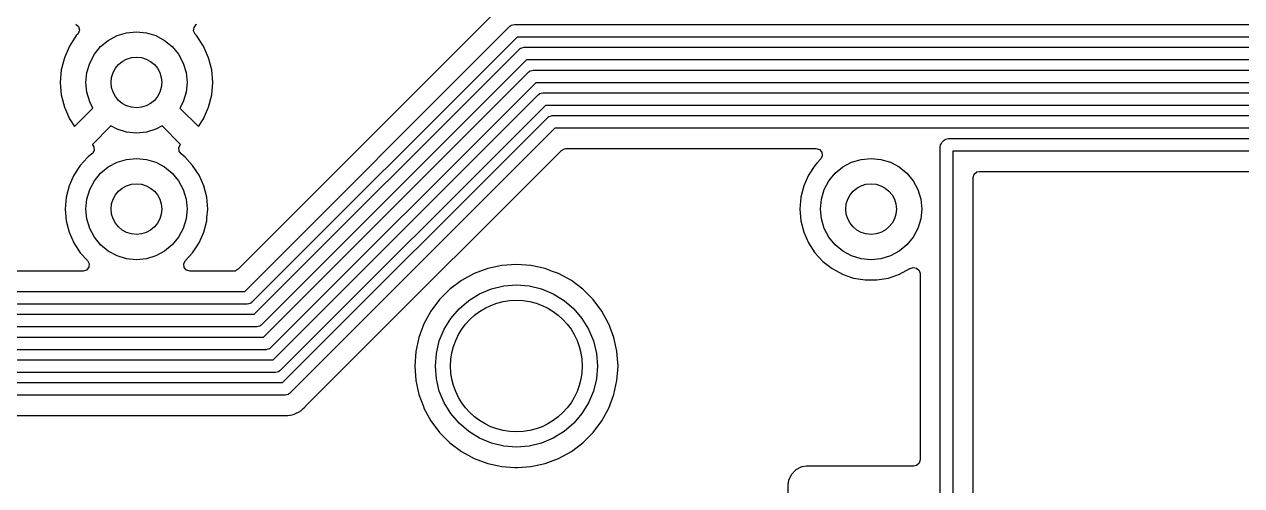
# Model space of a CAD drawing. Extents: x 0.79 to 7.48, y -4.92 to -0.79.
# Drawn here: x 5.238 to 6.184, y -1.652 to -1.293 of the extents above; entities that cross this region are included whole.
import ezdxf

# ---------------------------------------------------------------- set-up
doc = ezdxf.new("R2010")
doc.units = 0
doc.header["$MEASUREMENT"] = 0
doc.layers.add('BLACK', color=7, linetype='CONTINUOUS')

msp = doc.modelspace()

# ---------------------------------------------------------------- linework, layer by layer
at = {"layer": 'BLACK', "linetype": 'CONTINUOUS'}
for p, q in [((5.60233, -1.28534), (5.40379, -1.48388)), ((5.27778, -1.29332), (5.27978, -1.29521)), ((5.27978, -1.29521), (5.28044, -1.29788)), ((5.36924, -1.29851), (5.36955, -1.29578)), ((5.36955, -1.29578), (5.37128, -1.29365)), ((5.37128, -1.29365), (5.37183, -1.29332)), ((5.40889, -1.50108), (5.61502, -1.29495)), ((5.61502, -1.29495), (5.61573, -1.29442)), ((5.61573, -1.29442), (5.61584, -1.29429)), ((5.61584, -1.29429), (5.61595, -1.29425)), ((5.61595, -1.29425), (5.61615, -1.29411)), ((5.61615, -1.29411), (5.61734, -1.29385)), ((5.61734, -1.29385), (5.6185, -1.2935)), ((5.6185, -1.2935), (6.84261, -1.2935)), ((5.27804, -1.30219), (5.27269, -1.31038)), ((5.27915, -1.30098), (5.27804, -1.30219)), ((5.27804, -1.30219), (5.27804, -1.30219)), ((5.27955, -1.30049), (5.27915, -1.30098)), ((5.28044, -1.29788), (5.27955, -1.30049)), ((5.30293, -1.30585), (5.30974, -1.30221)), ((5.30974, -1.30221), (5.31712, -1.29997)), ((5.31712, -1.29997), (5.3248, -1.29921)), ((5.3248, -1.29921), (5.33248, -1.29997)), ((5.33248, -1.29997), (5.33987, -1.30221)), ((5.33987, -1.30221), (5.34668, -1.30585)), ((5.37045, -1.30098), (5.36924, -1.29851)), ((5.37157, -1.30219), (5.37045, -1.30098)), ((5.37692, -1.31038), (5.37157, -1.30219)), ((5.62054, -1.30335), (5.41441, -1.50948)), ((6.84465, -1.30335), (5.62054, -1.30335)), ((5.27269, -1.31038), (5.26876, -1.31934)), ((5.29207, -1.31671), (5.29696, -1.31074)), ((5.29696, -1.31074), (5.30293, -1.30585)), ((5.34668, -1.30585), (5.35264, -1.31074)), ((5.35264, -1.31074), (5.35754, -1.31671)), ((5.38085, -1.31934), (5.37692, -1.31038)), ((5.41623, -1.5188), (5.62236, -1.31266)), ((5.62236, -1.31266), (5.62307, -1.31214)), ((5.62307, -1.31214), (5.62318, -1.312)), ((5.62318, -1.312), (5.62328, -1.31197)), ((5.62328, -1.31197), (5.62348, -1.31182)), ((5.62348, -1.31182), (5.62467, -1.31156)), ((5.62467, -1.31156), (5.62584, -1.31122)), ((5.62584, -1.31122), (6.85826, -1.31122)), ((5.26876, -1.31934), (5.26635, -1.32883)), ((5.28619, -1.3309), (5.28843, -1.32352)), ((5.28843, -1.32352), (5.29207, -1.31671)), ((5.35754, -1.31671), (5.36118, -1.32352)), ((5.36118, -1.32352), (5.36342, -1.3309)), ((5.38325, -1.32883), (5.38085, -1.31934)), ((5.62788, -1.32106), (5.42175, -1.5272)), ((6.85572, -1.32106), (5.62788, -1.32106)), ((5.26635, -1.32883), (5.26555, -1.33858)), ((5.26635, -1.32883), (5.26635, -1.32883)), ((5.28543, -1.33858), (5.28619, -1.3309)), ((5.36342, -1.3309), (5.36417, -1.33858)), ((5.38406, -1.33858), (5.38325, -1.32883)), ((5.38325, -1.32883), (5.38325, -1.32883)), ((5.42357, -1.53651), (5.6297, -1.33038)), ((5.6297, -1.33038), (5.6304, -1.32985)), ((5.6304, -1.32985), (5.63052, -1.32972)), ((5.63052, -1.32972), (5.63062, -1.32969)), ((5.63062, -1.32969), (5.63082, -1.32954)), ((5.63082, -1.32954), (5.63201, -1.32928)), ((5.63201, -1.32928), (5.63318, -1.32894)), ((5.63318, -1.32894), (6.80256, -1.32894)), ((5.26555, -1.33858), (5.26555, -1.33858)), ((5.26555, -1.33858), (5.26635, -1.34834)), ((5.28619, -1.34626), (5.28543, -1.33858)), ((5.36417, -1.33858), (5.36342, -1.34626)), ((5.38325, -1.34834), (5.38406, -1.33858)), ((5.38406, -1.33858), (5.38406, -1.33858)), ((5.63522, -1.33878), (5.42909, -1.54491)), ((6.80052, -1.33878), (5.63522, -1.33878)), ((5.26635, -1.34834), (5.26635, -1.34834)), ((5.26635, -1.34834), (5.26876, -1.35782)), ((5.28843, -1.35365), (5.28619, -1.34626)), ((5.36342, -1.34626), (5.36118, -1.35365)), ((5.38085, -1.35782), (5.38325, -1.34834)), ((5.38325, -1.34834), (5.38325, -1.34834)), ((5.43091, -1.55423), (5.63704, -1.34809)), ((5.63704, -1.34809), (5.63774, -1.34757)), ((5.63774, -1.34757), (5.63786, -1.34743)), ((5.63786, -1.34743), (5.63796, -1.3474)), ((5.63796, -1.3474), (5.63816, -1.34726)), ((5.63816, -1.34726), (5.63935, -1.347)), ((5.63935, -1.347), (5.64052, -1.34665)), ((5.64052, -1.34665), (6.7626, -1.34665)), ((5.26876, -1.35782), (5.27269, -1.36679)), ((5.27664, -1.37283), (5.291, -1.35846)), ((5.291, -1.35846), (5.28843, -1.35365)), ((5.36118, -1.35365), (5.3586, -1.35846)), ((5.3586, -1.35846), (5.37297, -1.37283)), ((5.37692, -1.36679), (5.38085, -1.35782)), ((5.64256, -1.3565), (5.43642, -1.56263)), ((6.76056, -1.3565), (5.64256, -1.3565)), ((5.27269, -1.36679), (5.27664, -1.37283)), ((5.37297, -1.37283), (5.37692, -1.36679)), ((5.43824, -1.57194), (5.64438, -1.36581)), ((5.64438, -1.36581), (5.64508, -1.36528)), ((5.64508, -1.36528), (5.6452, -1.36515)), ((5.6452, -1.36515), (5.6453, -1.36512)), ((5.6453, -1.36512), (5.6455, -1.36497)), ((5.6455, -1.36497), (5.64669, -1.36471)), ((5.64669, -1.36471), (5.64786, -1.36437)), ((5.64786, -1.36437), (6.75526, -1.36437)), ((5.30492, -1.37238), (5.29055, -1.38676)), ((5.30974, -1.37496), (5.30492, -1.37238)), ((5.31712, -1.3772), (5.30974, -1.37496)), ((5.3248, -1.37795), (5.31712, -1.3772)), ((5.33248, -1.3772), (5.3248, -1.37795)), ((5.33987, -1.37496), (5.33248, -1.3772)), ((5.34468, -1.37238), (5.33987, -1.37496)), ((5.35906, -1.38676), (5.34468, -1.37238)), ((5.6499, -1.37421), (5.44376, -1.58035)), ((6.75295, -1.37421), (5.6499, -1.37421)), ((5.29055, -1.38676), (5.29057, -1.38704)), ((5.29057, -1.38704), (5.29173, -1.38866)), ((5.29173, -1.38866), (5.29187, -1.3914)), ((5.35773, -1.38915), (5.35905, -1.38684)), ((5.35788, -1.3919), (5.35773, -1.38915)), ((5.35905, -1.38684), (5.35906, -1.38676)), ((5.655, -1.39141), (5.65741, -1.39009)), ((5.65741, -1.39009), (5.65845, -1.38998)), ((5.65845, -1.38998), (5.85289, -1.38998)), ((5.85289, -1.38998), (5.85553, -1.39076)), ((5.94952, -1.38857), (5.94964, -1.3877)), ((5.94952, -1.7496), (5.94952, -1.38857)), ((5.94963, -1.38752), (5.94968, -1.38743)), ((5.94964, -1.3877), (5.94963, -1.38752)), ((5.94968, -1.38743), (5.94972, -1.38718)), ((5.94972, -1.38718), (5.95038, -1.38616)), ((5.95038, -1.38616), (5.95096, -1.38509)), ((5.95096, -1.38509), (5.95252, -1.38353)), ((5.95252, -1.38353), (5.95322, -1.383)), ((5.95322, -1.383), (5.95334, -1.38287)), ((5.95334, -1.38287), (5.95344, -1.38284)), ((5.95344, -1.38284), (5.95364, -1.38269)), ((5.95364, -1.38269), (5.95483, -1.38243)), ((5.95483, -1.38243), (5.956, -1.38209)), ((5.956, -1.38209), (6.74016, -1.38209)), ((5.28678, -1.3969), (5.28114, -1.40303)), ((5.28733, -1.3963), (5.28678, -1.3969)), ((5.29012, -1.39413), (5.28733, -1.3963)), ((5.28733, -1.3963), (5.28733, -1.3963)), ((5.28733, -1.3963), (5.28733, -1.3963)), ((5.29051, -1.39379), (5.29012, -1.39413)), ((5.29187, -1.3914), (5.29051, -1.39379)), ((5.30974, -1.40063), (5.31712, -1.39839)), ((5.31712, -1.39839), (5.3248, -1.39764)), ((5.3248, -1.39764), (5.33248, -1.39839)), ((5.33248, -1.39839), (5.33987, -1.40063)), ((5.35948, -1.39413), (5.35788, -1.3919)), ((5.36132, -1.39556), (5.35948, -1.39413)), ((5.36227, -1.3963), (5.36132, -1.39556)), ((5.36846, -1.40303), (5.36227, -1.3963)), ((5.48735, -1.55906), (5.655, -1.39141)), ((5.85648, -1.39817), (5.85369, -1.4012)), ((5.85553, -1.39076), (5.85733, -1.39283)), ((5.85658, -1.39806), (5.85648, -1.39817)), ((5.85772, -1.39556), (5.85658, -1.39806)), ((5.85733, -1.39283), (5.85772, -1.39556)), ((5.8806, -1.40063), (5.88799, -1.39839)), ((5.88799, -1.39839), (5.89567, -1.39764)), ((5.89567, -1.39764), (5.90335, -1.39839)), ((5.90335, -1.39839), (5.91074, -1.40063)), ((6.73524, -1.39193), (5.95936, -1.39193)), ((5.95936, -1.39193), (5.95936, -1.75164)), ((5.28114, -1.40303), (5.27614, -1.41068)), ((5.29207, -1.41514), (5.29696, -1.40917)), ((5.29696, -1.40917), (5.30293, -1.40427)), ((5.30293, -1.40427), (5.30974, -1.40063)), ((5.33987, -1.40063), (5.34668, -1.40427)), ((5.34668, -1.40427), (5.35264, -1.40917)), ((5.35264, -1.40917), (5.35754, -1.41514)), ((5.37346, -1.41068), (5.36846, -1.40303)), ((5.36846, -1.40303), (5.36846, -1.40303)), ((5.36846, -1.40303), (5.36846, -1.40303)), ((5.85201, -1.40303), (5.84701, -1.41068)), ((5.85369, -1.4012), (5.85201, -1.40303)), ((5.86293, -1.41514), (5.86783, -1.40917)), ((5.86783, -1.40917), (5.8738, -1.40427)), ((5.8738, -1.40427), (5.8806, -1.40063)), ((5.91074, -1.40063), (5.91754, -1.40427)), ((5.91754, -1.40427), (5.92351, -1.40917)), ((5.92351, -1.40917), (5.9284, -1.41514)), ((5.9759, -1.40994), (5.97798, -1.40814)), ((5.97798, -1.40814), (5.98001, -1.4077)), ((5.98001, -1.4077), (6.71459, -1.4077)), ((5.27247, -1.41904), (5.27023, -1.4279)), ((5.27614, -1.41068), (5.27247, -1.41904)), ((5.28843, -1.42194), (5.29207, -1.41514)), ((5.35754, -1.41514), (5.36118, -1.42194)), ((5.37713, -1.41904), (5.37346, -1.41068)), ((5.37938, -1.4279), (5.37713, -1.41904)), ((5.84334, -1.41904), (5.8411, -1.4279)), ((5.84701, -1.41068), (5.84334, -1.41904)), ((5.8593, -1.42194), (5.86293, -1.41514)), ((5.9284, -1.41514), (5.93204, -1.42194)), ((5.97513, -1.41258), (5.9759, -1.40994)), ((5.97513, -1.51699), (5.97513, -1.41258)), ((5.27023, -1.4279), (5.26948, -1.43701)), ((5.27023, -1.4279), (5.27023, -1.4279)), ((5.28619, -1.42933), (5.28843, -1.42194)), ((5.36118, -1.42194), (5.36342, -1.42933)), ((5.38013, -1.43701), (5.37938, -1.4279)), ((5.37938, -1.4279), (5.37938, -1.4279)), ((5.8411, -1.4279), (5.84034, -1.43701)), ((5.8411, -1.4279), (5.8411, -1.4279)), ((5.85706, -1.42933), (5.8593, -1.42194)), ((5.93204, -1.42194), (5.93428, -1.42933)), ((5.26948, -1.43701), (5.26948, -1.43701)), ((5.26948, -1.43701), (5.27023, -1.44611)), ((5.28543, -1.43701), (5.28619, -1.42933)), ((5.28619, -1.44469), (5.28543, -1.43701)), ((5.36342, -1.42933), (5.36417, -1.43701)), ((5.36417, -1.43701), (5.36342, -1.44469)), ((5.37957, -1.44382), (5.38013, -1.43701)), ((5.38013, -1.43701), (5.38013, -1.43701)), ((5.84034, -1.43701), (5.84034, -1.43701)), ((5.84034, -1.43701), (5.8411, -1.44611)), ((5.8563, -1.43701), (5.85706, -1.42933)), ((5.85706, -1.44469), (5.8563, -1.43701)), ((5.93428, -1.42933), (5.93504, -1.43701)), ((5.93504, -1.43701), (5.93428, -1.44469)), ((5.27023, -1.44611), (5.27023, -1.44611)), ((5.27023, -1.44611), (5.27247, -1.45497)), ((5.28843, -1.45207), (5.28619, -1.44469)), ((5.36342, -1.44469), (5.36118, -1.45207)), ((5.37713, -1.45497), (5.37938, -1.44611)), ((5.37938, -1.44611), (5.37957, -1.44382)), ((5.8411, -1.44611), (5.8411, -1.44611)), ((5.8411, -1.44611), (5.84334, -1.45497)), ((5.8593, -1.45207), (5.85706, -1.44469)), ((5.93428, -1.44469), (5.93204, -1.45207)), ((5.27247, -1.45497), (5.27614, -1.46334)), ((5.29207, -1.45888), (5.28843, -1.45207)), ((5.36118, -1.45207), (5.35754, -1.45888)), ((5.37346, -1.46334), (5.37713, -1.45497)), ((5.84334, -1.45497), (5.84701, -1.46334)), ((5.86293, -1.45888), (5.8593, -1.45207)), ((5.93204, -1.45207), (5.9284, -1.45888)), ((5.27614, -1.46334), (5.28114, -1.47099)), ((5.29696, -1.46485), (5.29207, -1.45888)), ((5.30293, -1.46974), (5.29696, -1.46485)), ((5.35264, -1.46485), (5.34668, -1.46974)), ((5.35754, -1.45888), (5.35264, -1.46485)), ((5.36846, -1.47099), (5.37346, -1.46334)), ((5.84701, -1.46334), (5.85201, -1.47099)), ((5.86783, -1.46485), (5.86293, -1.45888)), ((5.8738, -1.46974), (5.86783, -1.46485)), ((5.92351, -1.46485), (5.91754, -1.46974)), ((5.9284, -1.45888), (5.92351, -1.46485)), ((5.28114, -1.47099), (5.28114, -1.47099)), ((5.28114, -1.47099), (5.28114, -1.47099)), ((5.28114, -1.47099), (5.28679, -1.47712)), ((5.30974, -1.47338), (5.30293, -1.46974)), ((5.31712, -1.47562), (5.30974, -1.47338)), ((5.3248, -1.47638), (5.31712, -1.47562)), ((5.33248, -1.47562), (5.3248, -1.47638)), ((5.33987, -1.47338), (5.33248, -1.47562)), ((5.34668, -1.46974), (5.33987, -1.47338)), ((5.36282, -1.47712), (5.36846, -1.47099)), ((5.85201, -1.47099), (5.85201, -1.47099)), ((5.85201, -1.47099), (5.85201, -1.47099)), ((5.85201, -1.47099), (5.8582, -1.47771)), ((5.8806, -1.47338), (5.8738, -1.46974)), ((5.88799, -1.47562), (5.8806, -1.47338)), ((5.89567, -1.47638), (5.88799, -1.47562)), ((5.90335, -1.47562), (5.89567, -1.47638)), ((5.91074, -1.47338), (5.90335, -1.47562)), ((5.91754, -1.46974), (5.91074, -1.47338)), ((5.28596, -1.48445), (5.28334, -1.48531)), ((5.2877, -1.48232), (5.28596, -1.48445)), ((5.28679, -1.47712), (5.28801, -1.47959)), ((5.28801, -1.47959), (5.2877, -1.48232)), ((5.36158, -1.47973), (5.36272, -1.47723)), ((5.36197, -1.48246), (5.36158, -1.47973)), ((5.36377, -1.48454), (5.36197, -1.48246)), ((5.36272, -1.47723), (5.36282, -1.47712)), ((5.36641, -1.48531), (5.36377, -1.48454)), ((5.40138, -1.4852), (5.40034, -1.48531)), ((5.40379, -1.48388), (5.40138, -1.4852)), ((5.59783, -1.48329), (5.58728, -1.48723)), ((5.60884, -1.4809), (5.59783, -1.48329)), ((5.62008, -1.48009), (5.60884, -1.4809)), ((5.63132, -1.4809), (5.62008, -1.48009)), ((5.62008, -1.48009), (5.62008, -1.48009)), ((5.64232, -1.48329), (5.63132, -1.4809)), ((5.64744, -1.4852), (5.64232, -1.48329)), ((5.64232, -1.48329), (5.64232, -1.48329)), ((5.64232, -1.48329), (5.64232, -1.48329)), ((5.65288, -1.48723), (5.64744, -1.4852)), ((5.8582, -1.47771), (5.8582, -1.47771)), ((5.8582, -1.47771), (5.8582, -1.47771)), ((5.8582, -1.47771), (5.86541, -1.48333)), ((5.86541, -1.48333), (5.86541, -1.48333)), ((5.86541, -1.48333), (5.86541, -1.48333)), ((5.86541, -1.48333), (5.87344, -1.48767)), ((5.91789, -1.48767), (5.92593, -1.48333)), ((5.92593, -1.48333), (5.9261, -1.48322)), ((5.92593, -1.48333), (5.92593, -1.48333)), ((5.9261, -1.48322), (5.92613, -1.48327)), ((5.92613, -1.48327), (5.92843, -1.48236)), ((5.92843, -1.48236), (5.93113, -1.4829)), ((5.93113, -1.4829), (5.93311, -1.4848)), ((5.93311, -1.4848), (5.93375, -1.48722)), ((5.2832, -1.48531), (4.47861, -1.48531)), ((5.28334, -1.48531), (5.2832, -1.48531)), ((5.40034, -1.48531), (5.36641, -1.48531)), ((5.57739, -1.49263), (5.56837, -1.49938)), ((5.58728, -1.48723), (5.57739, -1.49263)), ((5.57739, -1.49263), (5.57739, -1.49263)), ((5.66277, -1.49263), (5.65288, -1.48723)), ((5.65288, -1.48723), (5.65288, -1.48723)), ((5.67179, -1.49938), (5.66277, -1.49263)), ((5.66277, -1.49263), (5.66277, -1.49263)), ((5.87344, -1.48767), (5.87605, -1.48857)), ((5.87605, -1.48857), (5.88209, -1.49064)), ((5.88209, -1.49064), (5.88209, -1.49064)), ((5.88209, -1.49064), (5.88209, -1.49064)), ((5.88209, -1.49064), (5.8911, -1.49215)), ((5.8911, -1.49215), (5.8911, -1.49215)), ((5.8911, -1.49215), (5.90024, -1.49215)), ((5.90024, -1.49215), (5.90925, -1.49064)), ((5.90024, -1.49215), (5.90024, -1.49215)), ((5.90925, -1.49064), (5.91789, -1.48767)), ((5.93375, -1.48722), (5.93375, -1.63204)), ((4.47825, -1.50108), (5.40889, -1.50108)), ((5.56837, -1.49938), (5.5604, -1.50735)), ((5.56837, -1.49938), (5.56837, -1.49938)), ((5.58305, -1.50809), (5.59148, -1.50293)), ((5.59148, -1.50293), (5.60061, -1.49915)), ((5.60061, -1.49915), (5.61022, -1.49684)), ((5.61022, -1.49684), (5.62008, -1.49606)), ((5.62008, -1.49606), (5.62993, -1.49684)), ((5.62993, -1.49684), (5.63954, -1.49915)), ((5.63954, -1.49915), (5.64868, -1.50293)), ((5.64868, -1.50293), (5.6571, -1.50809)), ((5.67975, -1.50735), (5.67179, -1.49938)), ((5.67179, -1.49938), (5.67179, -1.49938)), ((5.41093, -1.51092), (4.48029, -1.51092)), ((5.4121, -1.51058), (5.41093, -1.51092)), ((5.41329, -1.51032), (5.4121, -1.51058)), ((5.41349, -1.51017), (5.41329, -1.51032)), ((5.41359, -1.51014), (5.41349, -1.51017)), ((5.41371, -1.51001), (5.41359, -1.51014)), ((5.41441, -1.50948), (5.41371, -1.51001)), ((5.5604, -1.50735), (5.55365, -1.51637)), ((5.5604, -1.50735), (5.5604, -1.50735)), ((5.57554, -1.51451), (5.58305, -1.50809)), ((5.6571, -1.50809), (5.66462, -1.51451)), ((5.6865, -1.51637), (5.67975, -1.50735)), ((5.67975, -1.50735), (5.67975, -1.50735)), ((4.5188, -1.5188), (5.41623, -1.5188)), ((5.55365, -1.51637), (5.54825, -1.52625)), ((5.55365, -1.51637), (5.55365, -1.51637)), ((5.56395, -1.53046), (5.56912, -1.52203)), ((5.56912, -1.52203), (5.57554, -1.51451)), ((5.66462, -1.51451), (5.67104, -1.52203)), ((5.67104, -1.52203), (5.67621, -1.53046)), ((5.68651, -1.51637), (5.6865, -1.51637)), ((5.6917, -1.52588), (5.68651, -1.51637)), ((5.97513, -1.74945), (5.97513, -1.51699)), ((5.41827, -1.52864), (4.52084, -1.52864)), ((5.41944, -1.52829), (5.41827, -1.52864)), ((5.42063, -1.52804), (5.41944, -1.52829)), ((5.42083, -1.52789), (5.42063, -1.52804)), ((5.42093, -1.52786), (5.42083, -1.52789)), ((5.42104, -1.52772), (5.42093, -1.52786)), ((5.42175, -1.5272), (5.42104, -1.52772)), ((5.54825, -1.52625), (5.54432, -1.53681)), ((5.56017, -1.53959), (5.56395, -1.53046)), ((5.67621, -1.53046), (5.67999, -1.53959)), ((5.6919, -1.52625), (5.6917, -1.52588)), ((5.69584, -1.53681), (5.6919, -1.52625)), ((5.07716, -1.53651), (5.42357, -1.53651)), ((5.54432, -1.53681), (5.54192, -1.54782)), ((5.55786, -1.5492), (5.56017, -1.53959)), ((5.67999, -1.53959), (5.6823, -1.5492)), ((5.69817, -1.54753), (5.69584, -1.53681)), ((5.69584, -1.53681), (5.69584, -1.53681)), ((5.69584, -1.53681), (5.69584, -1.53681)), ((5.42561, -1.54635), (5.0792, -1.54635)), ((5.42677, -1.54601), (5.42561, -1.54635)), ((5.42796, -1.54575), (5.42677, -1.54601)), ((5.42816, -1.5456), (5.42796, -1.54575)), ((5.42827, -1.54557), (5.42816, -1.5456)), ((5.42838, -1.54544), (5.42827, -1.54557)), ((5.42909, -1.54491), (5.42838, -1.54544)), ((5.54192, -1.54782), (5.54112, -1.55906)), ((5.55709, -1.55906), (5.55786, -1.5492)), ((5.6823, -1.5492), (5.68307, -1.55906)), ((5.69824, -1.54782), (5.69817, -1.54753)), ((5.69904, -1.55906), (5.69824, -1.54782)), ((5.0845, -1.55423), (5.43091, -1.55423)), ((5.45646, -1.58995), (5.48735, -1.55906)), ((5.54112, -1.55906), (5.54112, -1.55906)), ((5.54112, -1.55906), (5.54192, -1.57029)), ((5.55786, -1.56891), (5.55709, -1.55906)), ((5.68307, -1.55906), (5.6823, -1.56891)), ((5.69824, -1.57029), (5.69904, -1.55906)), ((5.43294, -1.56407), (5.08653, -1.56407)), ((5.43411, -1.56373), (5.43294, -1.56407)), ((5.4353, -1.56347), (5.43411, -1.56373)), ((5.4355, -1.56332), (5.4353, -1.56347)), ((5.43561, -1.56329), (5.4355, -1.56332)), ((5.43572, -1.56316), (5.43561, -1.56329)), ((5.43642, -1.56263), (5.43572, -1.56316)), ((5.54192, -1.57029), (5.54432, -1.5813)), ((5.56017, -1.57852), (5.55786, -1.56891)), ((5.6823, -1.56891), (5.67999, -1.57852)), ((5.69584, -1.5813), (5.69824, -1.57029)), ((5.69824, -1.57029), (5.69824, -1.57029)), ((5.69824, -1.57029), (5.69824, -1.57029)), ((5.096, -1.57194), (5.43824, -1.57194)), ((5.56395, -1.58765), (5.56017, -1.57852)), ((5.67999, -1.57852), (5.67621, -1.58765)), ((5.44028, -1.58179), (5.10092, -1.58179)), ((5.44145, -1.58144), (5.44028, -1.58179)), ((5.44264, -1.58119), (5.44145, -1.58144)), ((5.44284, -1.58104), (5.44264, -1.58119)), ((5.44294, -1.58101), (5.44284, -1.58104)), ((5.44306, -1.58087), (5.44294, -1.58101)), ((5.44376, -1.58035), (5.44306, -1.58087)), ((5.54432, -1.5813), (5.54432, -1.5813)), ((5.54432, -1.5813), (5.54432, -1.5813)), ((5.54432, -1.5813), (5.54778, -1.59058)), ((5.56912, -1.59608), (5.56395, -1.58765)), ((5.67621, -1.58765), (5.67104, -1.59608)), ((5.6919, -1.59186), (5.69584, -1.5813)), ((5.69584, -1.5813), (5.69584, -1.5813)), ((5.12157, -1.59756), (5.43993, -1.59756)), ((5.43993, -1.59756), (5.44242, -1.59764)), ((5.44242, -1.59764), (5.44403, -1.59725)), ((5.44403, -1.59725), (5.44427, -1.5972)), ((5.44427, -1.5972), (5.44592, -1.59698)), ((5.44592, -1.59698), (5.44652, -1.59671)), ((5.44652, -1.59671), (5.44731, -1.59645)), ((5.44731, -1.59645), (5.44794, -1.59629)), ((5.44794, -1.59629), (5.44939, -1.59548)), ((5.44939, -1.59548), (5.44961, -1.59537)), ((5.44961, -1.59537), (5.45113, -1.59471)), ((5.45113, -1.59471), (5.45164, -1.5943)), ((5.45164, -1.5943), (5.45233, -1.59383)), ((5.45233, -1.59383), (5.4529, -1.59351)), ((5.4529, -1.59351), (5.45407, -1.59233)), ((5.45407, -1.59233), (5.45426, -1.59217)), ((5.45426, -1.59217), (5.45555, -1.59112)), ((5.45555, -1.59112), (5.45592, -1.59058)), ((5.45592, -1.59058), (5.45646, -1.58995)), ((5.54778, -1.59058), (5.54825, -1.59186)), ((5.54825, -1.59186), (5.55365, -1.60174)), ((5.57554, -1.6036), (5.56912, -1.59608)), ((5.67104, -1.59608), (5.66462, -1.6036)), ((5.6865, -1.60174), (5.6919, -1.59186)), ((5.55365, -1.60174), (5.55365, -1.60174)), ((5.55365, -1.60174), (5.5604, -1.61076)), ((5.58305, -1.61002), (5.57554, -1.6036)), ((5.66462, -1.6036), (5.6571, -1.61002)), ((5.67975, -1.61076), (5.6865, -1.60174)), ((5.5604, -1.61076), (5.5604, -1.61076)), ((5.5604, -1.61076), (5.56837, -1.61873)), ((5.59148, -1.61518), (5.58305, -1.61002)), ((5.60061, -1.61896), (5.59148, -1.61518)), ((5.64868, -1.61518), (5.63954, -1.61896)), ((5.6571, -1.61002), (5.64868, -1.61518)), ((5.67179, -1.61873), (5.67975, -1.61076)), ((5.56837, -1.61873), (5.56837, -1.61873)), ((5.56837, -1.61873), (5.57739, -1.62548)), ((5.57739, -1.62548), (5.57739, -1.62548)), ((5.57739, -1.62548), (5.58728, -1.63088)), ((5.61022, -1.62127), (5.60061, -1.61896)), ((5.62008, -1.62205), (5.61022, -1.62127)), ((5.62993, -1.62127), (5.62008, -1.62205)), ((5.63954, -1.61896), (5.62993, -1.62127)), ((5.65288, -1.63088), (5.66277, -1.62548)), ((5.66277, -1.62548), (5.67179, -1.61873)), ((5.58728, -1.63088), (5.58728, -1.63088)), ((5.58728, -1.63088), (5.58728, -1.63088)), ((5.58728, -1.63088), (5.58728, -1.63088)), ((5.58728, -1.63088), (5.59783, -1.63482)), ((5.59783, -1.63482), (5.59783, -1.63482)), ((5.59783, -1.63482), (5.59783, -1.63482)), ((5.59783, -1.63482), (5.60884, -1.63721)), ((5.63264, -1.63693), (5.64232, -1.63482)), ((5.64232, -1.63482), (5.65288, -1.63088)), ((5.64232, -1.63482), (5.64232, -1.63482)), ((5.64232, -1.63482), (5.64232, -1.63482)), ((5.9309, -1.63648), (5.92887, -1.63693)), ((5.93298, -1.63468), (5.9309, -1.63648)), ((5.93375, -1.63204), (5.93298, -1.63468)), ((5.60884, -1.63721), (5.60884, -1.63721)), ((5.60884, -1.63721), (5.60884, -1.63721)), ((5.60884, -1.63721), (5.61883, -1.63793)), ((5.61883, -1.63793), (5.62008, -1.63802)), ((5.62008, -1.63802), (5.6212, -1.63794)), ((5.62008, -1.63802), (5.62008, -1.63802)), ((5.62008, -1.63802), (5.62008, -1.63802)), ((5.6212, -1.63794), (5.63132, -1.63721)), ((5.63132, -1.63721), (5.63264, -1.63693)), ((5.83348, -1.6439), (5.83151, -1.64776)), ((5.83378, -1.64331), (5.83348, -1.6439)), ((5.83731, -1.63978), (5.83378, -1.64331)), ((5.83378, -1.64331), (5.83378, -1.64331)), ((5.83378, -1.64331), (5.83378, -1.64331)), ((5.84176, -1.63751), (5.83731, -1.63978)), ((5.83731, -1.63978), (5.83731, -1.63978)), ((5.83731, -1.63978), (5.83731, -1.63978)), ((5.84226, -1.63743), (5.84176, -1.63751)), ((5.84545, -1.63693), (5.84226, -1.63743)), ((5.92887, -1.63693), (5.84545, -1.63693)), ((5.83151, -1.64776), (5.83093, -1.65145)), ((5.83093, -1.65145), (5.83093, -1.74055))]:
    msp.add_line(p, q, dxfattribs=at)
at = {"layer": 'BLACK'}
for centre, radius in [((5.3248, -1.33858), 0.019685), ((5.3248, -1.43701), 0.019685), ((5.89567, -1.43701), 0.019685), ((5.62008, -1.55906), 0.051181)]:
    msp.add_circle(centre, radius, dxfattribs=at)

doc.saveas('drawing.dxf')
